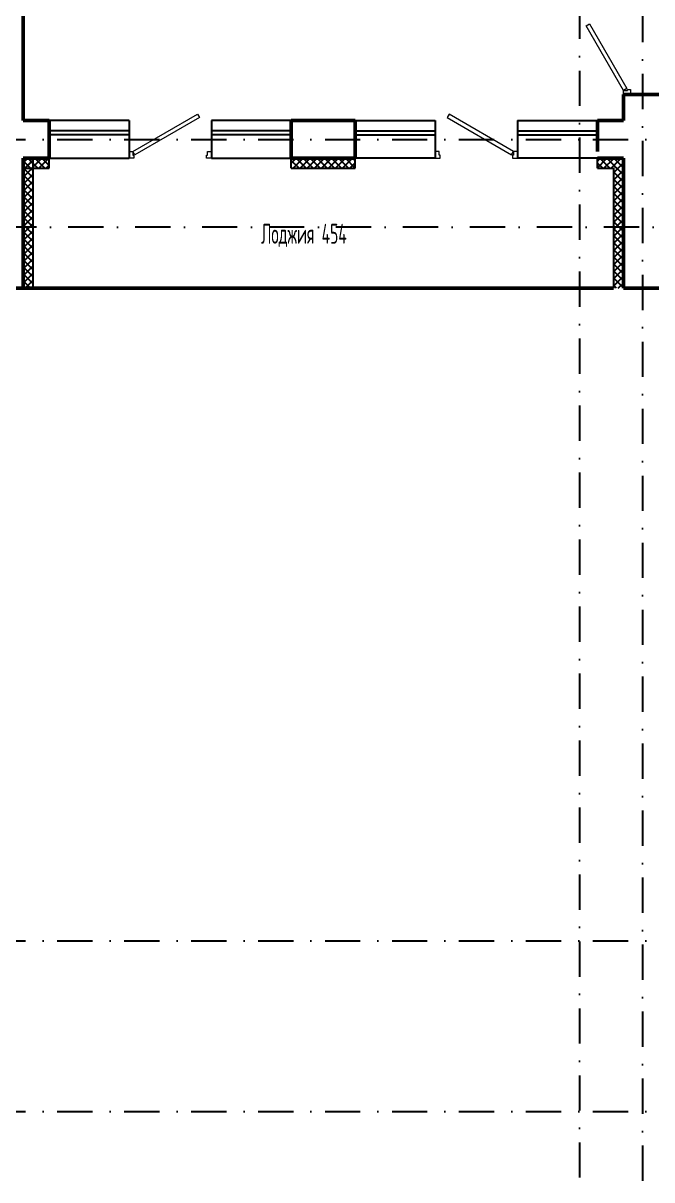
# Model space of a CAD drawing. Extents: x -1560602 to 321118, y -2308202 to -430103.
# Drawn here: x -1509096 to -1502801, y -2291608 to -2280031 of the extents above; entities that cross this region are included whole.
import ezdxf

# ---------------------------------------------------------------- set-up
doc = ezdxf.new("R2010")
doc.units = 0
doc.header["$MEASUREMENT"] = 0
doc.linetypes.add('Dot & Dashed', pattern=[670.277762, 352.777767, -176.388884, 0, -141.111112])
doc.linetypes.add('Штрихпунктирная', pattern=[0.670278, 0.352778, -0.176389, 0, -0.141111])
doc.layers.add('Двери', color=4, linetype='CONTINUOUS', lineweight=15)
doc.layers.add('стены', color=5, linetype='CONTINUOUS', lineweight=50)
for name, color, linetype in [('Оси', 253, 'Dot & Dashed'), ('отделка', 240, 'CONTINUOUS'), ('Текст', 7, 'CONTINUOUS'), ('Утеплитель', 6, 'CONTINUOUS')]:
    doc.layers.add(name, color=color, linetype=linetype)
doc.styles.get("Standard").update_dxf_attribs({"font": 'spds.shx', "width": 0.7, "height": 250})

msp = doc.modelspace()

# ---------------------------------------------------------------- linework, layer by layer
at = {"layer": 'Двери', "color": 0, "linetype": 'Continuous'}
for p, q in [((-1503458.2, -2280058.7), (-1503423.6, -2280038.7)), ((-1503085.7, -2280703.9), (-1503458.2, -2280058.7)), ((-1503423.6, -2280038.7), (-1503051.1, -2280683.9)), ((-1503051.1, -2280683.9), (-1503085.7, -2280703.9)), ((-1503085.7, -2280743.9), (-1503085.7, -2280703.9)), ((-1503085.7, -2280703.9), (-1503045.7, -2280703.9)), ((-1503045.7, -2280703.9), (-1503045.7, -2280693.9)), ((-1503045.7, -2280693.9), (-1503015.7, -2280693.9)), ((-1503015.7, -2280693.9), (-1503015.7, -2280743.9)), ((-1507995.7, -2281313.9), (-1507350.6, -2280941.4)), ((-1507330.6, -2280976), (-1507975.7, -2281348.5)), ((-1507350.6, -2280941.4), (-1507330.6, -2280976)), ((-1504830.9, -2280941.4), (-1504850.9, -2280976)), ((-1504850.9, -2280976), (-1504205.7, -2281348.5)), ((-1504185.7, -2281313.9), (-1504830.9, -2280941.4)), ((-1508035.7, -2281313.9), (-1507995.7, -2281313.9)), ((-1507995.7, -2281313.9), (-1507995.7, -2281353.9)), ((-1507975.7, -2281348.5), (-1507995.7, -2281313.9)), ((-1507995.7, -2281353.9), (-1507985.7, -2281353.9)), ((-1507985.7, -2281353.9), (-1507985.7, -2281383.9)), ((-1507260.7, -2281383.9), (-1507260.7, -2281353.9)), ((-1507260.7, -2281353.9), (-1507250.7, -2281353.9)), ((-1507250.7, -2281353.9), (-1507250.7, -2281313.9)), ((-1507250.7, -2281313.9), (-1507210.7, -2281313.9)), ((-1504930.7, -2281313.9), (-1504970.7, -2281313.9)), ((-1504930.7, -2281353.9), (-1504930.7, -2281313.9)), ((-1504920.7, -2281353.9), (-1504930.7, -2281353.9)), ((-1504920.7, -2281383.9), (-1504920.7, -2281353.9)), ((-1504205.7, -2281348.5), (-1504185.7, -2281313.9)), ((-1504185.7, -2281353.9), (-1504195.7, -2281353.9)), ((-1504195.7, -2281353.9), (-1504195.7, -2281383.9)), ((-1504145.7, -2281313.9), (-1504185.7, -2281313.9)), ((-1504185.7, -2281313.9), (-1504185.7, -2281353.9)), ((-1507985.7, -2281383.9), (-1508035.7, -2281383.9)), ((-1507210.7, -2281383.9), (-1507260.7, -2281383.9)), ((-1504970.7, -2281383.9), (-1504920.7, -2281383.9)), ((-1504195.7, -2281383.9), (-1504145.7, -2281383.9))]:
    msp.add_line(p, q, dxfattribs=at)
at = {"layer": 'Оси', "color": 0, "linetype": 'Штрихпунктирная', "lineweight": -3, "ltscale": 1000}
for p, q in [((-1503525.7, -2240283.9), (-1503525.7, -2295575.6)), ((-1502895.7, -2272493.6), (-1502895.7, -2295560.8)), ((-1556351.1, -2281193.9), (-1501895.7, -2281193.9)), ((-1496895.7, -2282073.9), (-1556350.9, -2282073.9)), ((-1556351.1, -2289213.9), (-1478850.7, -2289213.9)), ((-1556351.1, -2290923.9), (-1478850.7, -2290923.9))]:
    msp.add_line(p, q, dxfattribs=at)
at = {"layer": 'отделка', "color": 0, "ltscale": 100}
for p, q in [((-1508035.7, -2281003.9), (-1508835.7, -2281003.9)), ((-1508035.7, -2281003.9), (-1508035.7, -2281383.9)), ((-1507210.7, -2281003.9), (-1507210.7, -2281383.9)), ((-1506410.7, -2281003.9), (-1507210.7, -2281003.9)), ((-1505770.7, -2281003.9), (-1504970.7, -2281003.9)), ((-1504970.7, -2281003.9), (-1504970.7, -2281383.9)), ((-1504145.7, -2281003.9), (-1504145.7, -2281383.9)), ((-1504145.7, -2281003.9), (-1503345.7, -2281003.9)), ((-1508035.7, -2281108.9), (-1508835.7, -2281108.9)), ((-1506410.7, -2281108.9), (-1507210.7, -2281108.9)), ((-1505770.7, -2281108.9), (-1504970.7, -2281108.9)), ((-1504145.7, -2281108.9), (-1503345.7, -2281108.9)), ((-1508035.7, -2281148.9), (-1508835.7, -2281148.9)), ((-1506410.7, -2281148.9), (-1507210.7, -2281148.9)), ((-1505770.7, -2281148.9), (-1504970.7, -2281148.9)), ((-1504145.7, -2281148.9), (-1503345.7, -2281148.9)), ((-1508835.7, -2281383.9), (-1508035.7, -2281383.9)), ((-1507210.7, -2281383.9), (-1506410.7, -2281383.9)), ((-1504970.7, -2281383.9), (-1505770.7, -2281383.9)), ((-1503345.7, -2281383.9), (-1504145.7, -2281383.9))]:
    msp.add_line(p, q, dxfattribs=at)
at = {"layer": 'стены', "color": 0, "linetype": 'Continuous'}
for p, q in [((-1509095.7, -2281003.9), (-1509095.7, -2277073.6)), ((-1508835.7, -2281003.9), (-1509095.7, -2281003.9)), ((-1508835.7, -2281313.9), (-1508835.7, -2281003.9)), ((-1506410.7, -2281313.9), (-1506410.7, -2281003.9)), ((-1505770.7, -2281003.9), (-1506410.7, -2281003.9)), ((-1505770.7, -2281313.9), (-1505770.7, -2281003.9)), ((-1503345.7, -2281313.9), (-1503345.7, -2281003.9)), ((-1503085.7, -2281003.9), (-1503345.7, -2281003.9)), ((-1508835.7, -2281383.9), (-1508835.7, -2281313.9)), ((-1508835.7, -2281383.9), (-1508835.7, -2281313.9)), ((-1506410.7, -2281383.9), (-1506410.7, -2281313.9)), ((-1506410.7, -2281383.9), (-1506410.7, -2281313.9)), ((-1505770.7, -2281383.9), (-1505770.7, -2281313.9)), ((-1505770.7, -2281383.9), (-1505770.7, -2281313.9)), ((-1509095.7, -2281383.9), (-1509095.7, -2282683.9)), ((-1509095.7, -2281383.9), (-1508835.7, -2281383.9)), ((-1506410.7, -2281383.9), (-1505770.7, -2281383.9)), ((-1503345.7, -2281383.9), (-1503085.7, -2281383.9)), ((-1503085.7, -2281383.9), (-1503085.7, -2281783.9)), ((-1503085.7, -2281783.9), (-1503085.7, -2282683.9)), ((-1509575.7, -2282683.9), (-1508995.7, -2282683.9)), ((-1503185.7, -2282683.9), (-1508995.7, -2282683.9)), ((-1503085.7, -2282683.9), (-1502705.7, -2282683.9))]:
    msp.add_line(p, q, dxfattribs=at)
at = {"layer": 'стены', "color": 0, "ltscale": 100}
for p, q in [((-1503085.7, -2281003.9), (-1503085.7, -2280743.9)), ((-1503085.7, -2280743.9), (-1502705.7, -2280743.9))]:
    msp.add_line(p, q, dxfattribs=at)
at = {"layer": 'Утеплитель', "color": 0, "linetype": 'Continuous'}
for p, q in [((-1509095.7, -2281430.1), (-1509049.5, -2281383.9)), ((-1509095.7, -2281430.1), (-1509049.5, -2281383.9)), ((-1509095.7, -2281500.8), (-1508995.7, -2281400.8)), ((-1509020.3, -2281483.9), (-1509095.7, -2281408.4)), ((-1508995.7, -2281508.4), (-1509095.7, -2281408.4)), ((-1509095.7, -2281571.5), (-1508995.7, -2281471.5)), ((-1509078.8, -2281483.9), (-1508978.8, -2281383.9)), ((-1508949.5, -2281483.9), (-1509049.5, -2281383.9)), ((-1508995.7, -2281437.7), (-1509049.5, -2281383.9)), ((-1509008.1, -2281483.9), (-1508908.1, -2281383.9)), ((-1508995.7, -2282683.9), (-1508995.7, -2281383.9)), ((-1508878.8, -2281483.9), (-1508978.8, -2281383.9)), ((-1508937.4, -2281483.9), (-1508837.4, -2281383.9)), ((-1508835.7, -2281456.3), (-1508908.1, -2281383.9)), ((-1508866.7, -2281483.9), (-1508835.7, -2281452.9)), ((-1508835.7, -2281385.6), (-1508837.4, -2281383.9)), ((-1508835.7, -2281483.9), (-1508835.7, -2281383.9)), ((-1506410.7, -2281483.9), (-1506410.7, -2281383.9)), ((-1506410.7, -2281432.1), (-1506362.5, -2281383.9)), ((-1506333.2, -2281483.9), (-1506410.7, -2281406.4)), ((-1506404, -2281483.9), (-1506410.7, -2281477.1)), ((-1506391.8, -2281483.9), (-1506291.8, -2281383.9)), ((-1506262.5, -2281483.9), (-1506362.5, -2281383.9)), ((-1506321.1, -2281483.9), (-1506221.1, -2281383.9)), ((-1506191.8, -2281483.9), (-1506291.8, -2281383.9)), ((-1506250.4, -2281483.9), (-1506150.4, -2281383.9)), ((-1506121.1, -2281483.9), (-1506221.1, -2281383.9)), ((-1506179.7, -2281483.9), (-1506079.7, -2281383.9)), ((-1506050.4, -2281483.9), (-1506150.4, -2281383.9)), ((-1506109, -2281483.9), (-1506009, -2281383.9)), ((-1505979.7, -2281483.9), (-1506079.7, -2281383.9)), ((-1506038.3, -2281483.9), (-1505938.3, -2281383.9)), ((-1505909, -2281483.9), (-1506009, -2281383.9)), ((-1505967.6, -2281483.9), (-1505867.6, -2281383.9)), ((-1505838.3, -2281483.9), (-1505938.3, -2281383.9)), ((-1505896.9, -2281483.9), (-1505796.9, -2281383.9)), ((-1505770.7, -2281480.7), (-1505867.6, -2281383.9)), ((-1505826.1, -2281483.9), (-1505770.7, -2281428.5)), ((-1505770.7, -2281410), (-1505796.9, -2281383.9)), ((-1505770.7, -2281483.9), (-1505770.7, -2281383.9)), ((-1503345.7, -2281483.9), (-1503345.7, -2281383.9)), ((-1503345.7, -2281407.7), (-1503322, -2281383.9)), ((-1503345.7, -2281478.4), (-1503251.3, -2281383.9)), ((-1503292.7, -2281483.9), (-1503345.7, -2281430.8)), ((-1503222, -2281483.9), (-1503322, -2281383.9)), ((-1503280.6, -2281483.9), (-1503185.7, -2281389.1)), ((-1503185.7, -2281449.4), (-1503251.3, -2281383.9)), ((-1503209.8, -2281483.9), (-1503185.7, -2281459.8)), ((-1503185.7, -2281389.1), (-1503180.6, -2281383.9)), ((-1503185.7, -2281459.8), (-1503109.8, -2281383.9)), ((-1503170.6, -2281464.6), (-1503185.7, -2281449.4)), ((-1503139.4, -2281425), (-1503180.6, -2281383.9)), ((-1503151.3, -2281483.9), (-1503170.6, -2281464.6)), ((-1503085.7, -2281478.7), (-1503139.4, -2281425)), ((-1503139.1, -2281483.9), (-1503085.7, -2281430.5)), ((-1503108.3, -2281385.5), (-1503109.8, -2281383.9)), ((-1503085.7, -2281408), (-1503108.3, -2281385.5)), ((-1509091, -2281483.9), (-1509095.7, -2281479.1)), ((-1508995.7, -2281579.1), (-1509095.7, -2281479.1)), ((-1509095.7, -2281483.9), (-1508835.7, -2281483.9)), ((-1509095.7, -2281642.2), (-1508995.7, -2281542.2)), ((-1508995.7, -2281649.8), (-1509095.7, -2281549.8)), ((-1506410.7, -2281483.9), (-1505770.7, -2281483.9)), ((-1503345.7, -2281483.9), (-1503185.7, -2281483.9)), ((-1503185.7, -2281483.9), (-1503185.7, -2281783.9)), ((-1503185.7, -2281530.5), (-1503139.1, -2281483.9)), ((-1503185.7, -2281601.2), (-1503085.7, -2281501.2)), ((-1503085.7, -2281620.1), (-1503185.7, -2281520.1)), ((-1503185.7, -2281671.9), (-1503085.7, -2281571.9)), ((-1503085.7, -2281690.8), (-1503185.7, -2281590.8)), ((-1503085.7, -2281549.4), (-1503151.3, -2281483.9)), ((-1509095.7, -2281712.9), (-1508995.7, -2281612.9)), ((-1508995.7, -2281720.5), (-1509095.7, -2281620.5)), ((-1509095.7, -2281783.7), (-1508995.7, -2281683.7)), ((-1508995.7, -2281791.3), (-1509095.7, -2281691.3)), ((-1503185.7, -2281742.6), (-1503085.7, -2281642.6)), ((-1503085.7, -2281761.6), (-1503185.7, -2281661.6)), ((-1509095.7, -2281854.4), (-1508995.7, -2281754.4)), ((-1508995.7, -2281862), (-1509095.7, -2281762)), ((-1509095.7, -2281925.1), (-1508995.7, -2281825.1)), ((-1503134.1, -2281783.9), (-1503185.7, -2281732.3)), ((-1503185.7, -2281783.9), (-1503185.7, -2282683.9)), ((-1503185.7, -2281813.4), (-1503169.6, -2281797.2)), ((-1503085.7, -2281903), (-1503185.7, -2281803)), ((-1503169.6, -2281797.2), (-1503156.3, -2281783.9)), ((-1503156.3, -2281783.9), (-1503085.7, -2281713.4)), ((-1503085.7, -2281832.3), (-1503134.1, -2281783.9)), ((-1503130.9, -2281829.3), (-1503085.7, -2281784.1)), ((-1508995.7, -2281932.7), (-1509095.7, -2281832.7)), ((-1509095.7, -2281995.8), (-1508995.7, -2281895.8)), ((-1508995.7, -2282003.4), (-1509095.7, -2281903.4)), ((-1503185.7, -2281884.1), (-1503130.9, -2281829.3)), ((-1503185.7, -2281954.8), (-1503092.2, -2281861.3)), ((-1503085.7, -2281973.7), (-1503185.7, -2281873.7)), ((-1503185.7, -2282025.5), (-1503085.7, -2281925.5)), ((-1503092.2, -2281861.3), (-1503085.7, -2281854.8)), ((-1509095.7, -2282066.5), (-1508995.7, -2281966.5)), ((-1508995.7, -2282074.1), (-1509095.7, -2281974.1)), ((-1509095.7, -2282137.2), (-1508995.7, -2282037.2)), ((-1508995.7, -2282144.8), (-1509095.7, -2282044.8)), ((-1503085.7, -2282044.4), (-1503185.7, -2281944.4)), ((-1503185.7, -2282096.2), (-1503085.7, -2281996.2)), ((-1503085.7, -2282115.1), (-1503185.7, -2282015.1)), ((-1509095.7, -2282207.9), (-1508995.7, -2282107.9)), ((-1508995.7, -2282215.5), (-1509095.7, -2282115.5)), ((-1503185.7, -2282166.9), (-1503085.7, -2282066.9)), ((-1503085.7, -2282185.8), (-1503185.7, -2282085.8)), ((-1503185.7, -2282237.6), (-1503085.7, -2282137.6)), ((-1503085.7, -2282256.5), (-1503185.7, -2282156.5)), ((-1509095.7, -2282278.6), (-1508995.7, -2282178.6)), ((-1508995.7, -2282286.2), (-1509095.7, -2282186.2)), ((-1509095.7, -2282349.3), (-1508995.7, -2282249.3)), ((-1508995.7, -2282356.9), (-1509095.7, -2282256.9)), ((-1503185.7, -2282308.3), (-1503085.7, -2282208.3)), ((-1503085.7, -2282327.2), (-1503185.7, -2282227.2)), ((-1503185.7, -2282379), (-1503085.7, -2282279)), ((-1509095.7, -2282420.1), (-1508995.7, -2282320.1)), ((-1508995.7, -2282427.7), (-1509095.7, -2282327.7)), ((-1509095.7, -2282490.8), (-1508995.7, -2282390.8)), ((-1508995.7, -2282498.4), (-1509095.7, -2282398.4)), ((-1503085.7, -2282398), (-1503185.7, -2282298)), ((-1503185.7, -2282449.7), (-1503085.7, -2282349.7)), ((-1503085.7, -2282468.7), (-1503185.7, -2282368.7)), ((-1509095.7, -2282561.5), (-1508995.7, -2282461.5)), ((-1508995.7, -2282569.1), (-1509095.7, -2282469.1)), ((-1503185.7, -2282520.5), (-1503085.7, -2282420.5)), ((-1503085.7, -2282539.4), (-1503185.7, -2282439.4)), ((-1503185.7, -2282591.2), (-1503085.7, -2282491.2)), ((-1503085.7, -2282610.1), (-1503185.7, -2282510.1)), ((-1509095.7, -2282632.2), (-1508995.7, -2282532.2)), ((-1508995.7, -2282639.8), (-1509095.7, -2282539.8)), ((-1509022.3, -2282683.9), (-1509095.7, -2282610.5)), ((-1509076.7, -2282683.9), (-1508995.7, -2282602.9)), ((-1503185.7, -2282661.9), (-1503085.7, -2282561.9)), ((-1503085.7, -2282680.8), (-1503185.7, -2282580.8)), ((-1503137.1, -2282683.9), (-1503085.7, -2282632.6)), ((-1509093, -2282683.9), (-1509095.7, -2282681.2)), ((-1509006, -2282683.9), (-1508995.7, -2282673.6)), ((-1503153.3, -2282683.9), (-1503185.7, -2282651.5))]:
    msp.add_line(p, q, dxfattribs=at)

# ---------------------------------------------------------------- texts
at = {"layer": 'Текст', "color": 0, "linetype": 'Continuous', "width": 0.7}
msp.add_text('Лоджия 454', height=200, dxfattribs=at).set_placement((-1506712.7, -2282239.1))

doc.saveas('drawing.dxf')
